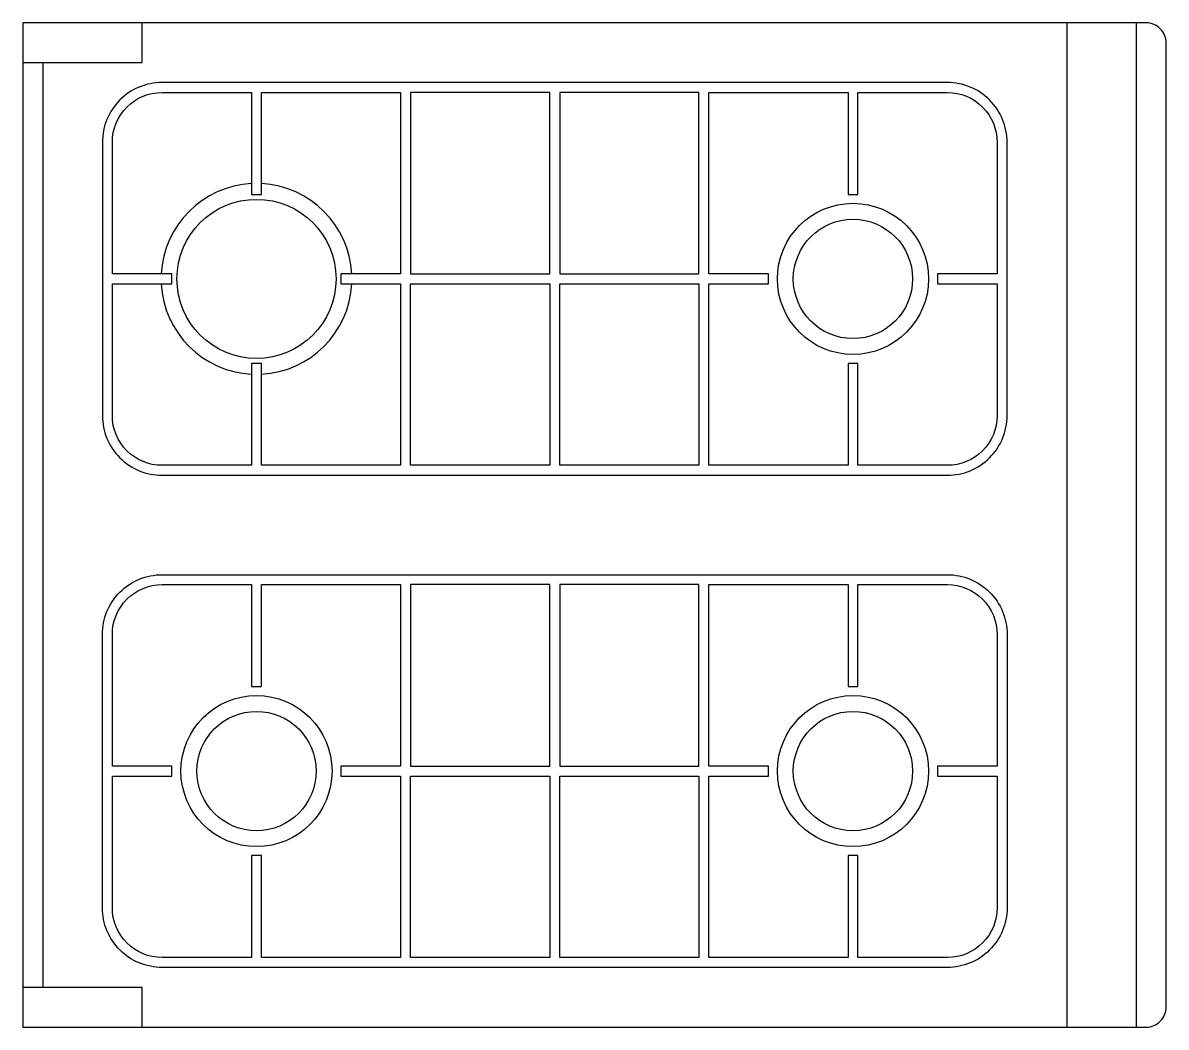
# Model space of a CAD drawing. Header units: millimetres. Extents: x -3023.036 to -3022.461, y 2894.116 to 2894.621.
import ezdxf

# ---------------------------------------------------------------- set-up
doc = ezdxf.new("R2010")
doc.units = ezdxf.units.MM
doc.header["$LTSCALE"] = 10
doc.layers.add('cozinha_fogões', color=2, linetype='Continuous')

msp = doc.modelspace()

# ---------------------------------------------------------------- linework, layer by layer
at = {"layer": 'cozinha_fogões', "color": 1}
for p, q in [((-3022.51085, 2894.62076), (-3022.51085, 2894.11576)), ((-3023.02585, 2894.60076), (-3023.02585, 2894.13576))]:
    msp.add_line(p, q, dxfattribs=at)
at = {"layer": 'cozinha_fogões'}
msp.add_line((-3022.47585, 2894.62076), (-3022.47585, 2894.11576), dxfattribs=at)
msp.add_lwpolyline([(-3023.03585, 2894.60076), (-3022.97585, 2894.60076), (-3022.97585, 2894.62076), (-3023.03585, 2894.62076), (-3023.03585, 2894.11576), (-3022.97585, 2894.11576), (-3022.97585, 2894.13576), (-3023.03585, 2894.13576)], dxfattribs=at)
msp.add_lwpolyline([(-3022.97585, 2894.11576), (-3022.47085, 2894.11576, 0.414214), (-3022.46085, 2894.12576), (-3022.46085, 2894.61076, 0.414214), (-3022.47085, 2894.62076), (-3022.97585, 2894.62076)], format="xyb", dxfattribs=at)
at = {"layer": 'cozinha_fogões', "color": 1}
for points in [[(-3022.96585, 2894.59076, 0.414214), (-3022.99585, 2894.56076), (-3022.99585, 2894.42326, 0.414214), (-3022.96585, 2894.39326), (-3022.57085, 2894.39326, 0.414214), (-3022.54085, 2894.42326), (-3022.54085, 2894.56076, 0.414214), (-3022.57085, 2894.59076)], [(-3022.99085, 2894.56076, -0.414214), (-3022.96585, 2894.58576), (-3022.92085, 2894.58576), (-3022.92085, 2894.53451), (-3022.91585, 2894.53451), (-3022.91585, 2894.58576), (-3022.84585, 2894.58576), (-3022.84585, 2894.49451), (-3022.87585, 2894.49451), (-3022.87585, 2894.48951), (-3022.84585, 2894.48951), (-3022.84585, 2894.39826), (-3022.91585, 2894.39826), (-3022.91585, 2894.44951), (-3022.92085, 2894.44951), (-3022.92085, 2894.39826), (-3022.96585, 2894.39826, -0.414214), (-3022.99085, 2894.42326), (-3022.99085, 2894.48951), (-3022.96085, 2894.48951), (-3022.96085, 2894.49451), (-3022.99085, 2894.49451)], [(-3022.57585, 2894.49451), (-3022.57585, 2894.48951), (-3022.54585, 2894.48951), (-3022.54585, 2894.42326, -0.414214), (-3022.57085, 2894.39826), (-3022.61585, 2894.39826), (-3022.61585, 2894.44951), (-3022.62085, 2894.44951), (-3022.62085, 2894.39826), (-3022.69085, 2894.39826), (-3022.69085, 2894.48951), (-3022.66085, 2894.48951), (-3022.66085, 2894.49451), (-3022.69085, 2894.49451), (-3022.69085, 2894.58576), (-3022.62085, 2894.58576), (-3022.62085, 2894.53451), (-3022.61585, 2894.53451), (-3022.61585, 2894.58576), (-3022.57085, 2894.58576, -0.414214), (-3022.54585, 2894.56076), (-3022.54585, 2894.49451)], [(-3022.96585, 2894.14576, -0.414214), (-3022.99585, 2894.17576), (-3022.99585, 2894.31326, -0.414214), (-3022.96585, 2894.34326), (-3022.57085, 2894.34326, -0.414214), (-3022.54085, 2894.31326), (-3022.54085, 2894.17576, -0.414214), (-3022.57085, 2894.14576)], [(-3022.99085, 2894.31326, -0.414214), (-3022.96585, 2894.33826), (-3022.92085, 2894.33826), (-3022.92085, 2894.28701), (-3022.91585, 2894.28701), (-3022.91585, 2894.33826), (-3022.84585, 2894.33826), (-3022.84585, 2894.24701), (-3022.87585, 2894.24701), (-3022.87585, 2894.24201), (-3022.84585, 2894.24201), (-3022.84585, 2894.15076), (-3022.91585, 2894.15076), (-3022.91585, 2894.20201), (-3022.92085, 2894.20201), (-3022.92085, 2894.15076), (-3022.96585, 2894.15076, -0.414214), (-3022.99085, 2894.17576), (-3022.99085, 2894.24201), (-3022.96085, 2894.24201), (-3022.96085, 2894.24701), (-3022.99085, 2894.24701)], [(-3022.57585, 2894.24701), (-3022.57585, 2894.24201), (-3022.54585, 2894.24201), (-3022.54585, 2894.17576, -0.414214), (-3022.57085, 2894.15076), (-3022.61585, 2894.15076), (-3022.61585, 2894.20201), (-3022.62085, 2894.20201), (-3022.62085, 2894.15076), (-3022.69085, 2894.15076), (-3022.69085, 2894.24201), (-3022.66085, 2894.24201), (-3022.66085, 2894.24701), (-3022.69085, 2894.24701), (-3022.69085, 2894.33826), (-3022.62085, 2894.33826), (-3022.62085, 2894.28701), (-3022.61585, 2894.28701), (-3022.61585, 2894.33826), (-3022.57085, 2894.33826, -0.414214), (-3022.54585, 2894.31326), (-3022.54585, 2894.24701)]]:
    msp.add_lwpolyline(points, format="xyb", close=True, dxfattribs=at)
for points in [[(-3022.84085, 2894.58576), (-3022.84085, 2894.49451), (-3022.77085, 2894.49451), (-3022.77085, 2894.58576)], [(-3022.76585, 2894.58576), (-3022.76585, 2894.49451), (-3022.69585, 2894.49451), (-3022.69585, 2894.58576)], [(-3022.77085, 2894.48951), (-3022.77085, 2894.39826), (-3022.84085, 2894.39826), (-3022.84085, 2894.48951)], [(-3022.69585, 2894.48951), (-3022.69585, 2894.39826), (-3022.76585, 2894.39826), (-3022.76585, 2894.48951)], [(-3022.84085, 2894.33826), (-3022.84085, 2894.24701), (-3022.77085, 2894.24701), (-3022.77085, 2894.33826)], [(-3022.76585, 2894.33826), (-3022.76585, 2894.24701), (-3022.69585, 2894.24701), (-3022.69585, 2894.33826)], [(-3022.77085, 2894.24201), (-3022.77085, 2894.15076), (-3022.84085, 2894.15076), (-3022.84085, 2894.24201)], [(-3022.69585, 2894.24201), (-3022.69585, 2894.15076), (-3022.76585, 2894.15076), (-3022.76585, 2894.24201)]]:
    msp.add_lwpolyline(points, close=True, dxfattribs=at)
for centre, radius in [((-3022.91835, 2894.49201), 0.04), ((-3022.61835, 2894.49201), 0.038), ((-3022.61835, 2894.49201), 0.03), ((-3022.91835, 2894.24451), 0.038), ((-3022.61835, 2894.24451), 0.038), ((-3022.91835, 2894.24451), 0.03), ((-3022.61835, 2894.24451), 0.03)]:
    msp.add_circle(centre, radius, dxfattribs=at)
for start, end in [(92.98551, 177.01449), (2.98551, 87.01449), (182.98551, 267.01449), (272.98551, 357.01449)]:
    msp.add_arc((-3022.91835, 2894.49201), 0.048, start, end, dxfattribs=at)

doc.saveas('drawing.dxf')
